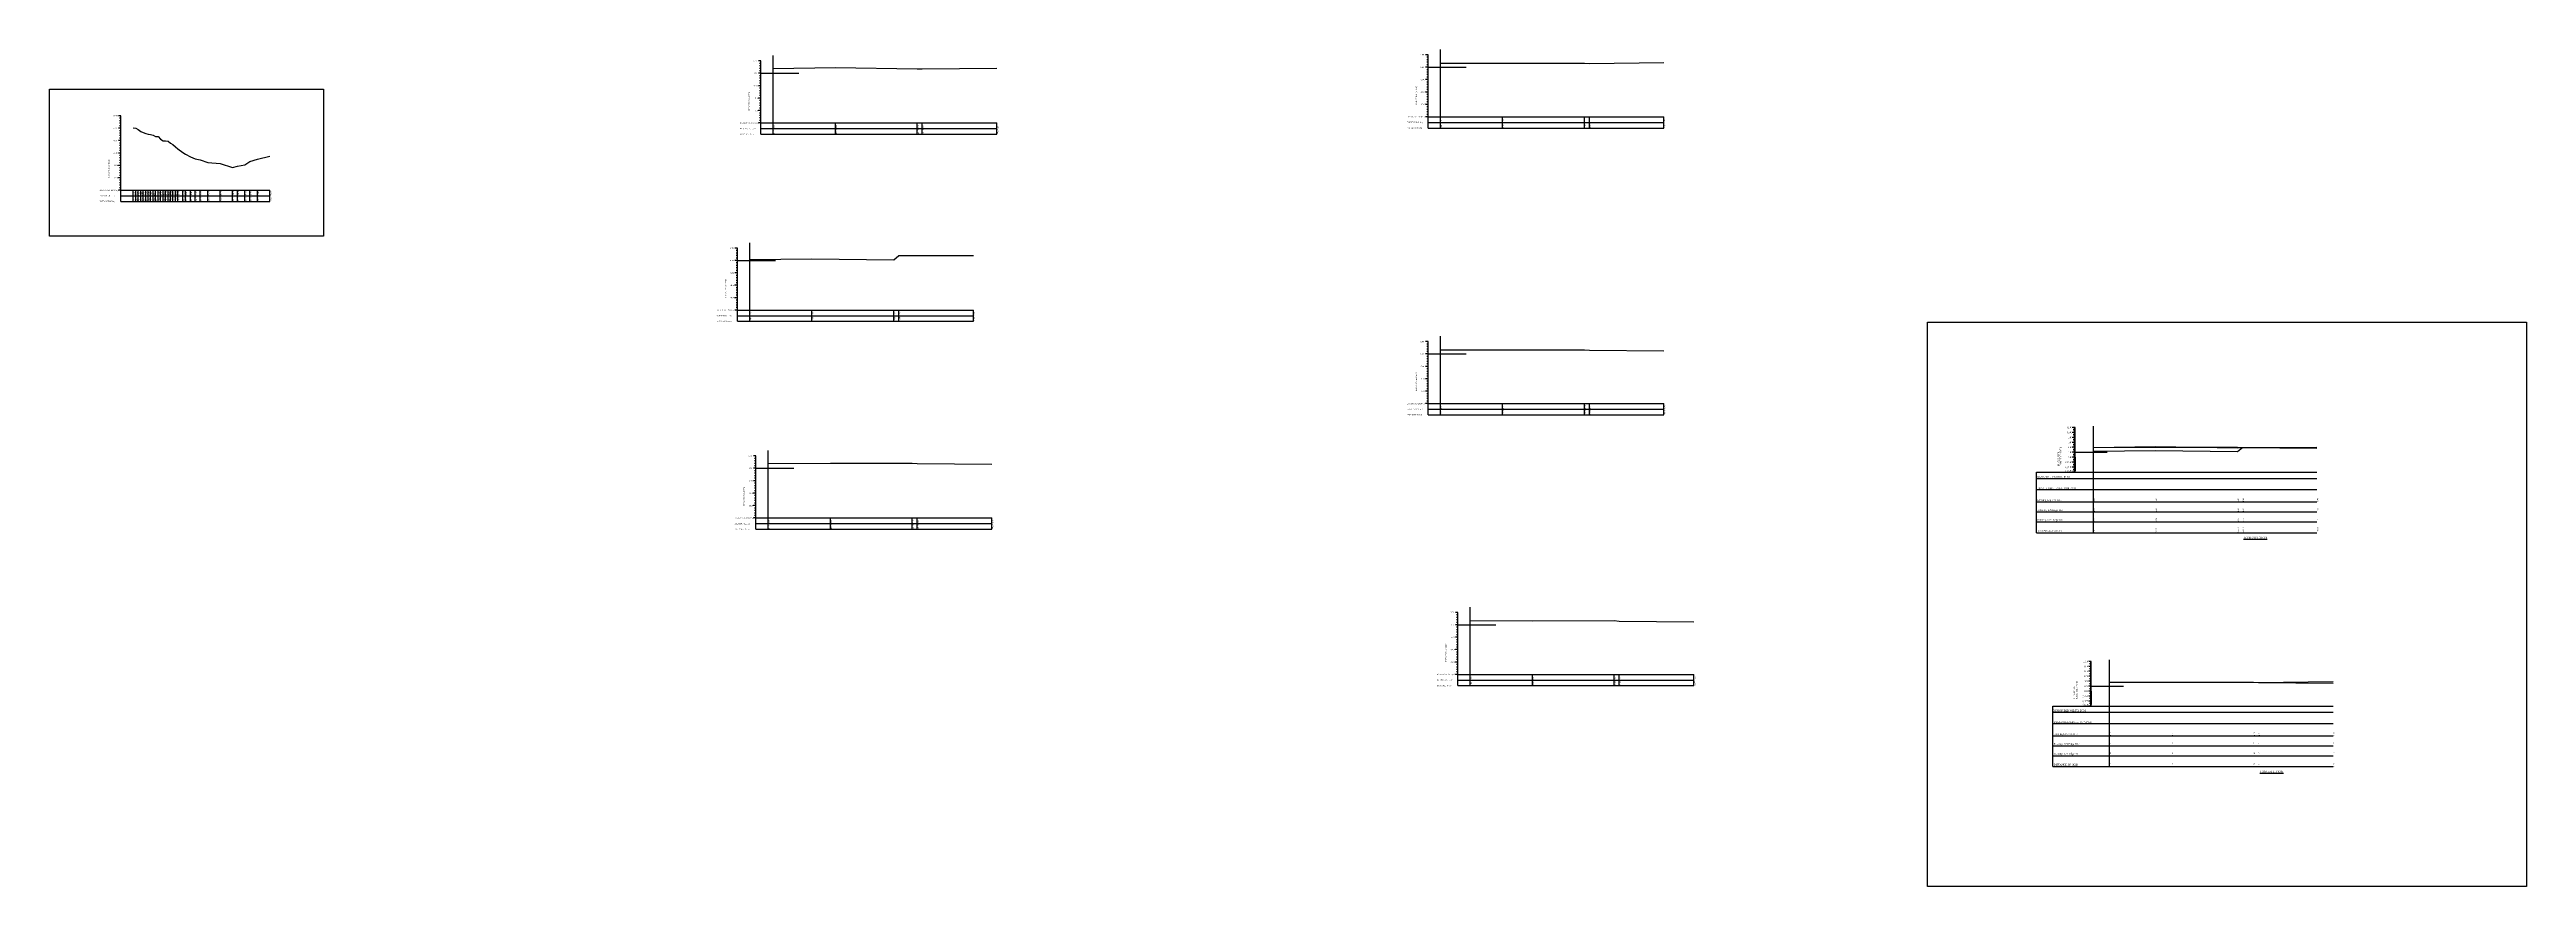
# Model space of a CAD drawing. Header units: metres. Extents: x -148477 to 168932, y -55673 to -2736.
# Drawn here: x 46627 to 47625, y -25484 to -25147 of the extents above; entities that cross this region are included whole.
import ezdxf
from ezdxf.enums import TextEntityAlignment as Align

# ---------------------------------------------------------------- set-up
doc = ezdxf.new("R2010")
doc.units = ezdxf.units.M
doc.styles.add('liza', font='times.ttf', dxfattribs={"height": 2})
doc.styles.get("Standard").update_dxf_attribs({"font": 'times.ttf'})

msp = doc.modelspace()

# ---------------------------------------------------------------- linework, layer by layer
at = {"color": 6, "linetype": 'Continuous', "lineweight": -3, "ltscale": 0.5}
for p, q in [((47187.1677, -25173.9061), (47187.1677, -25146.7787)), ((46913.4664, -25151.3687), (46912.4664, -25151.3687)), ((46913.4664, -25156.3687), (46912.4664, -25156.3687)), ((46913.4664, -25152.3687), (46912.9664, -25152.3687)), ((46913.4664, -25153.3687), (46912.9664, -25153.3687)), ((46913.4664, -25154.3687), (46912.9664, -25154.3687)), ((46913.4664, -25155.3687), (46912.9664, -25155.3687)), ((46913.4664, -25157.3687), (46912.9664, -25157.3687)), ((46913.4664, -25158.3687), (46912.9664, -25158.3687)), ((46913.4664, -25180.8687), (46913.4664, -25151.3687)), ((46913.4664, -25156.3687), (46928.7493, -25156.3687)), ((46918.4664, -25176.3687), (46918.4664, -25149.2413)), ((47182.1677, -25148.9061), (47181.1677, -25148.9061)), ((47182.1677, -25153.9061), (47181.1677, -25153.9061)), ((47182.1677, -25149.9061), (47181.6677, -25149.9061)), ((47182.1677, -25150.9061), (47181.6677, -25150.9061)), ((47182.1677, -25151.9061), (47181.6677, -25151.9061)), ((47182.1677, -25152.9061), (47181.6677, -25152.9061)), ((47182.1677, -25154.9061), (47181.6677, -25154.9061)), ((47182.1677, -25155.9061), (47181.6677, -25155.9061)), ((47182.1677, -25156.9061), (47181.6677, -25156.9061)), ((47182.1677, -25157.9061), (47181.6677, -25157.9061)), ((47182.1677, -25178.4061), (47182.1677, -25148.9061)), ((47182.1677, -25153.9061), (47197.4506, -25153.9061)), ((46913.4664, -25161.3687), (46912.4664, -25161.3687)), ((46913.4664, -25166.3687), (46912.4664, -25166.3687)), ((46913.4664, -25159.3687), (46912.9664, -25159.3687)), ((46913.4664, -25160.3687), (46912.9664, -25160.3687)), ((46913.4664, -25162.3687), (46912.9664, -25162.3687)), ((46913.4664, -25163.3687), (46912.9664, -25163.3687)), ((46913.4664, -25164.3687), (46912.9664, -25164.3687)), ((46913.4664, -25165.3687), (46912.9664, -25165.3687)), ((46913.4664, -25167.3687), (46912.9664, -25167.3687)), ((46913.4664, -25168.3687), (46912.9664, -25168.3687)), ((47182.1677, -25158.9061), (47181.1677, -25158.9061)), ((47182.1677, -25163.9061), (47181.1677, -25163.9061)), ((47182.1677, -25159.9061), (47181.6677, -25159.9061)), ((47182.1677, -25160.9061), (47181.6677, -25160.9061)), ((47182.1677, -25161.9061), (47181.6677, -25161.9061)), ((47182.1677, -25162.9061), (47181.6677, -25162.9061)), ((47182.1677, -25164.9061), (47181.6677, -25164.9061)), ((47182.1677, -25165.9061), (47181.6677, -25165.9061)), ((47182.1677, -25166.9061), (47181.6677, -25166.9061)), ((47182.1677, -25167.9061), (47181.6677, -25167.9061)), ((46655.6805, -25173.4837), (46654.6805, -25173.4837)), ((46655.6805, -25178.4837), (46654.6805, -25178.4837)), ((46655.6805, -25174.4837), (46655.1805, -25174.4837)), ((46655.6805, -25175.4837), (46655.1805, -25175.4837)), ((46655.6805, -25176.4837), (46655.1805, -25176.4837)), ((46655.6805, -25177.4837), (46655.1805, -25177.4837)), ((46655.6805, -25207.9837), (46655.6805, -25173.4837)), ((46660.6805, -25178.3937), (46661.6805, -25178.4737)), ((46661.6805, -25178.4737), (46662.6805, -25179.0237)), ((46913.4664, -25171.3687), (46912.4664, -25171.3687)), ((46913.4664, -25176.3687), (46912.4664, -25176.3687)), ((46913.4664, -25169.3687), (46912.9664, -25169.3687)), ((46913.4664, -25170.3687), (46912.9664, -25170.3687)), ((46913.4664, -25172.3687), (46912.9664, -25172.3687)), ((46913.4664, -25173.3687), (46912.9664, -25173.3687)), ((46913.4664, -25174.3687), (46912.9664, -25174.3687)), ((46913.4664, -25175.3687), (46912.9664, -25175.3687)), ((46913.4664, -25176.3687), (47008.4664, -25176.3687)), ((46913.4664, -25178.6187), (47008.4664, -25178.6187)), ((46918.4664, -25180.8687), (46918.4664, -25176.3687)), ((46943.4664, -25180.8687), (46943.4664, -25176.3687)), ((46976.4664, -25180.8687), (46976.4664, -25176.3687)), ((46978.4664, -25180.8687), (46978.4664, -25176.3687)), ((47008.4664, -25180.8687), (47008.4664, -25176.3687)), ((47182.1677, -25168.9061), (47181.1677, -25168.9061)), ((47182.1677, -25173.9061), (47181.1677, -25173.9061)), ((47182.1677, -25169.9061), (47181.6677, -25169.9061)), ((47182.1677, -25170.9061), (47181.6677, -25170.9061)), ((47182.1677, -25171.9061), (47181.6677, -25171.9061)), ((47182.1677, -25172.9061), (47181.6677, -25172.9061)), ((47182.1677, -25173.9061), (47277.1677, -25173.9061)), ((47182.1677, -25176.1561), (47277.1677, -25176.1561)), ((47182.1677, -25178.4061), (47277.1677, -25178.4061)), ((47187.1677, -25178.4061), (47187.1677, -25173.9061)), ((47212.1677, -25178.4061), (47212.1677, -25173.9061)), ((47245.1677, -25178.4061), (47245.1677, -25173.9061)), ((47247.1677, -25178.4061), (47247.1677, -25173.9061)), ((47277.1677, -25178.4061), (47277.1677, -25173.9061)), ((46655.6805, -25183.4837), (46654.6805, -25183.4837)), ((46655.6805, -25188.4837), (46654.6805, -25188.4837)), ((46655.6805, -25179.4837), (46655.1805, -25179.4837)), ((46655.6805, -25180.4837), (46655.1805, -25180.4837)), ((46655.6805, -25181.4837), (46655.1805, -25181.4837)), ((46655.6805, -25182.4837), (46655.1805, -25182.4837)), ((46655.6805, -25184.4837), (46655.1805, -25184.4837)), ((46655.6805, -25185.4837), (46655.1805, -25185.4837)), ((46655.6805, -25186.4837), (46655.1805, -25186.4837)), ((46655.6805, -25187.4837), (46655.1805, -25187.4837)), ((46662.6805, -25179.0237), (46663.6805, -25179.8437)), ((46663.6805, -25179.8437), (46664.6805, -25180.2037)), ((46664.6805, -25180.2037), (46665.6805, -25180.5837)), ((46665.6805, -25180.5837), (46666.6805, -25180.8437)), ((46666.6805, -25180.8437), (46667.6805, -25180.9937)), ((46667.6805, -25180.9937), (46668.6805, -25181.2737)), ((46668.6805, -25181.2737), (46669.6805, -25181.7637)), ((46669.6805, -25181.7637), (46670.6805, -25181.8637)), ((46670.6805, -25181.8637), (46671.6805, -25182.8837)), ((46671.6805, -25182.8837), (46672.6805, -25183.5137)), ((46672.6805, -25183.5137), (46673.6805, -25183.5637)), ((46673.6805, -25183.5637), (46674.6805, -25183.7237)), ((46674.6805, -25183.7237), (46675.6805, -25184.5637)), ((46675.6805, -25184.5637), (46676.6805, -25185.0937)), ((46676.6805, -25185.0937), (46677.6805, -25185.9637)), ((46677.6805, -25185.9637), (46678.6805, -25186.7637)), ((46678.6805, -25186.7637), (46680.6805, -25188.2637)), ((46680.6805, -25188.2637), (46681.6805, -25188.9637)), ((46913.4664, -25180.8687), (47008.4664, -25180.8687)), ((46655.6805, -25193.4837), (46654.6805, -25193.4837)), ((46655.6805, -25198.4837), (46654.6805, -25198.4837)), ((46655.6805, -25189.4837), (46655.1805, -25189.4837)), ((46655.6805, -25190.4837), (46655.1805, -25190.4837)), ((46655.6805, -25191.4837), (46655.1805, -25191.4837)), ((46655.6805, -25192.4837), (46655.1805, -25192.4837)), ((46655.6805, -25194.4837), (46655.1805, -25194.4837)), ((46655.6805, -25195.4837), (46655.1805, -25195.4837)), ((46655.6805, -25196.4837), (46655.1805, -25196.4837)), ((46655.6805, -25197.4837), (46655.1805, -25197.4837)), ((46681.6805, -25188.9637), (46683.6805, -25189.9637)), ((46683.6805, -25189.9637), (46685.6805, -25190.7637)), ((46685.6805, -25190.7637), (46687.6805, -25191.2637)), ((46687.6805, -25191.2637), (46690.6805, -25192.2637)), ((46690.6805, -25192.2637), (46695.6805, -25192.7637)), ((46695.6805, -25192.7637), (46700.6805, -25194.2637)), ((46700.6805, -25194.2637), (46702.6805, -25193.7637)), ((46702.6805, -25193.7637), (46705.6805, -25193.2637)), ((46705.6805, -25193.2637), (46707.6805, -25191.8637)), ((46707.6805, -25191.8637), (46710.6805, -25190.9637)), ((46710.6805, -25190.9637), (46715.6805, -25189.7637)), ((46655.6805, -25203.4837), (46654.6805, -25203.4837)), ((46655.6805, -25199.4837), (46655.1805, -25199.4837)), ((46655.6805, -25200.4837), (46655.1805, -25200.4837)), ((46655.6805, -25201.4837), (46655.1805, -25201.4837)), ((46655.6805, -25202.4837), (46655.1805, -25202.4837)), ((46655.6805, -25203.4837), (46715.6805, -25203.4837)), ((46655.6805, -25205.7337), (46715.6805, -25205.7337)), ((46655.6805, -25207.9837), (46715.6805, -25207.9837)), ((46660.6805, -25207.9837), (46660.6805, -25203.4837)), ((46661.6805, -25207.9837), (46661.6805, -25203.4837)), ((46662.6805, -25207.9837), (46662.6805, -25203.4837)), ((46663.6805, -25207.9837), (46663.6805, -25203.4837)), ((46664.6805, -25207.9837), (46664.6805, -25203.4837)), ((46665.6805, -25207.9837), (46665.6805, -25203.4837)), ((46666.6805, -25207.9837), (46666.6805, -25203.4837)), ((46667.6805, -25207.9837), (46667.6805, -25203.4837)), ((46668.6805, -25207.9837), (46668.6805, -25203.4837)), ((46669.6805, -25207.9837), (46669.6805, -25203.4837)), ((46670.6805, -25207.9837), (46670.6805, -25203.4837)), ((46671.6805, -25207.9837), (46671.6805, -25203.4837)), ((46672.6805, -25207.9837), (46672.6805, -25203.4837)), ((46673.6805, -25207.9837), (46673.6805, -25203.4837)), ((46674.6805, -25207.9837), (46674.6805, -25203.4837)), ((46675.6805, -25207.9837), (46675.6805, -25203.4837)), ((46676.6805, -25207.9837), (46676.6805, -25203.4837)), ((46677.6805, -25207.9837), (46677.6805, -25203.4837)), ((46678.6805, -25207.9837), (46678.6805, -25203.4837)), ((46680.6805, -25207.9837), (46680.6805, -25203.4837)), ((46681.6805, -25207.9837), (46681.6805, -25203.4837)), ((46683.6805, -25207.9837), (46683.6805, -25203.4837)), ((46685.6805, -25207.9837), (46685.6805, -25203.4837)), ((46687.6805, -25207.9837), (46687.6805, -25203.4837)), ((46690.6805, -25207.9837), (46690.6805, -25203.4837)), ((46695.6805, -25207.9837), (46695.6805, -25203.4837)), ((46700.6805, -25207.9837), (46700.6805, -25203.4837)), ((46702.6805, -25207.9837), (46702.6805, -25203.4837)), ((46705.6805, -25207.9837), (46705.6805, -25203.4837)), ((46707.6805, -25207.9837), (46707.6805, -25203.4837)), ((46710.6805, -25207.9837), (46710.6805, -25203.4837)), ((46715.6805, -25207.9837), (46715.6805, -25203.4837)), ((46909.0301, -25251.7896), (46909.0301, -25224.6622)), ((46904.0301, -25231.7896), (46919.313, -25231.7896)), ((47450.1181, -25341.5602), (47450.1181, -25298.5011)), ((46916.436, -25335.5318), (46916.436, -25308.4044)), ((46911.436, -25315.5318), (46926.7189, -25315.5318)), ((47442.7549, -25309.0703), (47455.7273, -25309.0703)), ((47456.6264, -25435.8102), (47456.6264, -25392.7511)), ((47449.2632, -25403.3203), (47462.2356, -25403.3203))]:
    msp.add_line(p, q, dxfattribs=at)
at = {"color": 3, "linetype": 'Continuous', "lineweight": -3, "ltscale": 0.5}
for p, q in [((46904.0301, -25226.7896), (46903.0301, -25226.7896)), ((46904.0301, -25227.7896), (46903.5301, -25227.7896)), ((46904.0301, -25256.2896), (46904.0301, -25226.7896)), ((46904.0301, -25231.7896), (46903.0301, -25231.7896)), ((46904.0301, -25236.7896), (46903.0301, -25236.7896)), ((46904.0301, -25228.7896), (46903.5301, -25228.7896)), ((46904.0301, -25229.7896), (46903.5301, -25229.7896)), ((46904.0301, -25230.7896), (46903.5301, -25230.7896)), ((46904.0301, -25232.7896), (46903.5301, -25232.7896)), ((46904.0301, -25233.7896), (46903.5301, -25233.7896)), ((46904.0301, -25234.7896), (46903.5301, -25234.7896)), ((46904.0301, -25235.7896), (46903.5301, -25235.7896)), ((46904.0301, -25237.7896), (46903.5301, -25237.7896)), ((46904.0301, -25241.7896), (46903.0301, -25241.7896)), ((46904.0301, -25246.7896), (46903.0301, -25246.7896)), ((46904.0301, -25238.7896), (46903.5301, -25238.7896)), ((46904.0301, -25239.7896), (46903.5301, -25239.7896)), ((46904.0301, -25240.7896), (46903.5301, -25240.7896)), ((46904.0301, -25242.7896), (46903.5301, -25242.7896)), ((46904.0301, -25243.7896), (46903.5301, -25243.7896)), ((46904.0301, -25244.7896), (46903.5301, -25244.7896)), ((46904.0301, -25245.7896), (46903.5301, -25245.7896)), ((46904.0301, -25247.7896), (46903.5301, -25247.7896)), ((46904.0301, -25251.7896), (46903.0301, -25251.7896)), ((46904.0301, -25248.7896), (46903.5301, -25248.7896)), ((46904.0301, -25249.7896), (46903.5301, -25249.7896)), ((46904.0301, -25250.7896), (46903.5301, -25250.7896)), ((46904.0301, -25251.7896), (46999.0301, -25251.7896)), ((46904.0301, -25254.0396), (46999.0301, -25254.0396)), ((46904.0301, -25256.2896), (46999.0301, -25256.2896)), ((46909.0301, -25256.2896), (46909.0301, -25251.7896)), ((46934.0301, -25256.2896), (46934.0301, -25251.7896)), ((46967.0301, -25256.2896), (46967.0301, -25251.7896)), ((46969.0301, -25256.2896), (46969.0301, -25251.7896)), ((46999.0301, -25256.2896), (46999.0301, -25251.7896)), ((47182.1677, -25264.4519), (47181.1677, -25264.4519)), ((47182.1677, -25265.4519), (47181.6677, -25265.4519)), ((47182.1677, -25266.4519), (47181.6677, -25266.4519)), ((47182.1677, -25267.4519), (47181.6677, -25267.4519)), ((47182.1677, -25268.4519), (47181.6677, -25268.4519)), ((47182.1677, -25293.9519), (47182.1677, -25264.4519)), ((47187.1677, -25289.4519), (47187.1677, -25262.3244)), ((47182.1677, -25269.4519), (47181.1677, -25269.4519)), ((47182.1677, -25274.4519), (47181.1677, -25274.4519)), ((47182.1677, -25270.4519), (47181.6677, -25270.4519)), ((47182.1677, -25271.4519), (47181.6677, -25271.4519)), ((47182.1677, -25272.4519), (47181.6677, -25272.4519)), ((47182.1677, -25273.4519), (47181.6677, -25273.4519)), ((47182.1677, -25275.4519), (47181.6677, -25275.4519)), ((47182.1677, -25276.4519), (47181.6677, -25276.4519)), ((47182.1677, -25277.4519), (47181.6677, -25277.4519)), ((47182.1677, -25278.4519), (47181.6677, -25278.4519)), ((47182.1677, -25269.4519), (47197.4506, -25269.4519)), ((47182.1677, -25279.4519), (47181.1677, -25279.4519)), ((47182.1677, -25284.4519), (47181.1677, -25284.4519)), ((47182.1677, -25280.4519), (47181.6677, -25280.4519)), ((47182.1677, -25281.4519), (47181.6677, -25281.4519)), ((47182.1677, -25282.4519), (47181.6677, -25282.4519)), ((47182.1677, -25283.4519), (47181.6677, -25283.4519)), ((47182.1677, -25285.4519), (47181.6677, -25285.4519)), ((47182.1677, -25286.4519), (47181.6677, -25286.4519)), ((47182.1677, -25287.4519), (47181.6677, -25287.4519)), ((47182.1677, -25288.4519), (47181.6677, -25288.4519)), ((47182.1677, -25289.4519), (47181.1677, -25289.4519)), ((47182.1677, -25289.4519), (47277.1677, -25289.4519)), ((47182.1677, -25291.7019), (47277.1677, -25291.7019)), ((47182.1677, -25293.9519), (47277.1677, -25293.9519)), ((47187.1677, -25293.9519), (47187.1677, -25289.4519)), ((47212.1677, -25293.9519), (47212.1677, -25289.4519)), ((47245.1677, -25293.9519), (47245.1677, -25289.4519)), ((47247.1677, -25293.9519), (47247.1677, -25289.4519)), ((47277.1677, -25293.9519), (47277.1677, -25289.4519))]:
    msp.add_line(p, q, dxfattribs=at)
at = {"color": 0, "lineweight": 30}
for p, q in [((47442.7549, -25299.0703), (47441.7549, -25299.0703)), ((47442.7549, -25301.0703), (47441.7549, -25301.0703)), ((47442.7549, -25301.0703), (47441.7549, -25301.0703)), ((47442.7549, -25301.0703), (47441.7549, -25301.0703)), ((47442.7549, -25303.0703), (47441.7549, -25303.0703)), ((47442.7549, -25303.0703), (47441.7549, -25303.0703)), ((47442.7549, -25305.0703), (47441.7549, -25305.0703)), ((47442.7549, -25307.0703), (47441.7549, -25307.0703)), ((47442.7549, -25300.0703), (47442.0049, -25300.0703)), ((47442.7549, -25302.0703), (47442.0049, -25302.0703)), ((47442.7549, -25304.0703), (47442.0049, -25304.0703)), ((47442.7549, -25304.0703), (47442.0049, -25304.0703)), ((47442.7549, -25306.0703), (47442.0049, -25306.0703)), ((47442.7549, -25308.0703), (47442.0049, -25308.0703)), ((47442.7549, -25299.5703), (47442.2549, -25299.5703)), ((47442.7549, -25300.5703), (47442.2549, -25300.5703)), ((47442.7549, -25301.5703), (47442.2549, -25301.5703)), ((47442.7549, -25302.5703), (47442.2549, -25302.5703)), ((47442.7549, -25303.5703), (47442.2549, -25303.5703)), ((47442.7549, -25303.5703), (47442.2549, -25303.5703)), ((47442.7549, -25304.5703), (47442.2549, -25304.5703)), ((47442.7549, -25305.5703), (47442.2549, -25305.5703)), ((47442.7549, -25306.5703), (47442.2549, -25306.5703)), ((47442.7549, -25307.5703), (47442.2549, -25307.5703)), ((47442.7549, -25317.0703), (47442.7549, -25299.0703)), ((47427.2549, -25317.0703), (47540.1181, -25317.0703)), ((47442.7549, -25309.0703), (47441.7549, -25309.0703)), ((47442.7549, -25311.0703), (47441.7549, -25311.0703)), ((47442.7549, -25313.0703), (47441.7549, -25313.0703)), ((47442.7549, -25315.0703), (47441.7549, -25315.0703)), ((47442.7549, -25317.0703), (47441.7549, -25317.0703)), ((47442.7549, -25310.0703), (47442.0049, -25310.0703)), ((47442.7549, -25312.0703), (47442.0049, -25312.0703)), ((47442.7549, -25314.0703), (47442.0049, -25314.0703)), ((47442.7549, -25316.0703), (47442.0049, -25316.0703)), ((47442.7549, -25308.5703), (47442.2549, -25308.5703)), ((47442.7549, -25309.5703), (47442.2549, -25309.5703)), ((47442.7549, -25310.5703), (47442.2549, -25310.5703)), ((47442.7549, -25311.5703), (47442.2549, -25311.5703)), ((47442.7549, -25312.5703), (47442.2549, -25312.5703)), ((47442.7549, -25313.5703), (47442.2549, -25313.5703)), ((47442.7549, -25314.5703), (47442.2549, -25314.5703)), ((47442.7549, -25315.5703), (47442.2549, -25315.5703)), ((47442.7549, -25316.5703), (47442.2549, -25316.5703)), ((47427.2549, -25319.565), (47540.1181, -25319.565)), ((47427.4491, -25324.1175), (47540.1181, -25324.1175)), ((47427.2549, -25341.4703), (47540.1181, -25341.4703)), ((47449.2632, -25393.3203), (47448.2632, -25393.3203)), ((47449.2632, -25395.3203), (47448.2632, -25395.3203)), ((47449.2632, -25395.3203), (47448.2632, -25395.3203)), ((47449.2632, -25395.3203), (47448.2632, -25395.3203)), ((47449.2632, -25397.3203), (47448.2632, -25397.3203)), ((47449.2632, -25397.3203), (47448.2632, -25397.3203)), ((47449.2632, -25394.3203), (47448.5132, -25394.3203)), ((47449.2632, -25396.3203), (47448.5132, -25396.3203)), ((47449.2632, -25393.8203), (47448.7632, -25393.8203)), ((47449.2632, -25394.8203), (47448.7632, -25394.8203)), ((47449.2632, -25395.8203), (47448.7632, -25395.8203)), ((47449.2632, -25396.8203), (47448.7632, -25396.8203)), ((47449.2632, -25397.8203), (47448.7632, -25397.8203)), ((47449.2632, -25397.8203), (47448.7632, -25397.8203)), ((47449.2632, -25411.3203), (47449.2632, -25393.3203)), ((47449.2632, -25399.3203), (47448.2632, -25399.3203)), ((47449.2632, -25401.3203), (47448.2632, -25401.3203)), ((47449.2632, -25403.3203), (47448.2632, -25403.3203)), ((47449.2632, -25405.3203), (47448.2632, -25405.3203)), ((47449.2632, -25407.3203), (47448.2632, -25407.3203)), ((47449.2632, -25398.3203), (47448.5132, -25398.3203)), ((47449.2632, -25398.3203), (47448.5132, -25398.3203)), ((47449.2632, -25400.3203), (47448.5132, -25400.3203)), ((47449.2632, -25402.3203), (47448.5132, -25402.3203)), ((47449.2632, -25404.3203), (47448.5132, -25404.3203)), ((47449.2632, -25406.3203), (47448.5132, -25406.3203)), ((47449.2632, -25398.8203), (47448.7632, -25398.8203)), ((47449.2632, -25399.8203), (47448.7632, -25399.8203)), ((47449.2632, -25400.8203), (47448.7632, -25400.8203)), ((47449.2632, -25401.8203), (47448.7632, -25401.8203)), ((47449.2632, -25402.8203), (47448.7632, -25402.8203)), ((47449.2632, -25403.8203), (47448.7632, -25403.8203)), ((47449.2632, -25404.8203), (47448.7632, -25404.8203)), ((47449.2632, -25405.8203), (47448.7632, -25405.8203)), ((47449.2632, -25406.8203), (47448.7632, -25406.8203)), ((47449.2632, -25407.8203), (47448.7632, -25407.8203)), ((47433.7632, -25411.3203), (47546.6264, -25411.3203)), ((47433.7632, -25413.8149), (47546.6264, -25413.8149)), ((47449.2632, -25409.3203), (47448.2632, -25409.3203)), ((47449.2632, -25411.3203), (47448.2632, -25411.3203)), ((47449.2632, -25408.3203), (47448.5132, -25408.3203)), ((47449.2632, -25410.3203), (47448.5132, -25410.3203)), ((47449.2632, -25408.8203), (47448.7632, -25408.8203)), ((47449.2632, -25409.8203), (47448.7632, -25409.8203)), ((47449.2632, -25410.8203), (47448.7632, -25410.8203)), ((47433.9574, -25418.3674), (47546.6264, -25418.3674)), ((47433.7632, -25435.7203), (47546.6264, -25435.7203))]:
    msp.add_line(p, q, dxfattribs=at)
at = {"color": 2, "linetype": 'Continuous', "lineweight": -3, "ltscale": 0.5}
for p, q in [((46911.436, -25310.5318), (46910.436, -25310.5318)), ((46911.436, -25315.5318), (46910.436, -25315.5318)), ((46911.436, -25311.5318), (46910.936, -25311.5318)), ((46911.436, -25312.5318), (46910.936, -25312.5318)), ((46911.436, -25313.5318), (46910.936, -25313.5318)), ((46911.436, -25314.5318), (46910.936, -25314.5318)), ((46911.436, -25316.5318), (46910.936, -25316.5318)), ((46911.436, -25317.5318), (46910.936, -25317.5318)), ((46911.436, -25340.0318), (46911.436, -25310.5318)), ((46911.436, -25320.5318), (46910.436, -25320.5318)), ((46911.436, -25325.5318), (46910.436, -25325.5318)), ((46911.436, -25318.5318), (46910.936, -25318.5318)), ((46911.436, -25319.5318), (46910.936, -25319.5318)), ((46911.436, -25321.5318), (46910.936, -25321.5318)), ((46911.436, -25322.5318), (46910.936, -25322.5318)), ((46911.436, -25323.5318), (46910.936, -25323.5318)), ((46911.436, -25324.5318), (46910.936, -25324.5318)), ((46911.436, -25326.5318), (46910.936, -25326.5318)), ((46911.436, -25327.5318), (46910.936, -25327.5318)), ((46911.436, -25330.5318), (46910.436, -25330.5318)), ((46911.436, -25335.5318), (46910.436, -25335.5318)), ((46911.436, -25328.5318), (46910.936, -25328.5318)), ((46911.436, -25329.5318), (46910.936, -25329.5318)), ((46911.436, -25331.5318), (46910.936, -25331.5318)), ((46911.436, -25332.5318), (46910.936, -25332.5318)), ((46911.436, -25333.5318), (46910.936, -25333.5318)), ((46911.436, -25334.5318), (46910.936, -25334.5318)), ((46911.436, -25335.5318), (47006.436, -25335.5318)), ((46911.436, -25337.7818), (47006.436, -25337.7818)), ((46916.436, -25340.0318), (46916.436, -25335.5318)), ((46941.436, -25340.0318), (46941.436, -25335.5318)), ((46974.436, -25340.0318), (46974.436, -25335.5318)), ((46976.436, -25340.0318), (46976.436, -25335.5318)), ((47006.436, -25340.0318), (47006.436, -25335.5318)), ((46911.436, -25340.0318), (47006.436, -25340.0318)), ((47194.1729, -25373.5869), (47193.1729, -25373.5869)), ((47194.1729, -25374.5869), (47193.6729, -25374.5869)), ((47194.1729, -25375.5869), (47193.6729, -25375.5869)), ((47194.1729, -25376.5869), (47193.6729, -25376.5869)), ((47194.1729, -25377.5869), (47193.6729, -25377.5869)), ((47194.1729, -25403.0869), (47194.1729, -25373.5869)), ((47199.1729, -25398.5869), (47199.1729, -25371.4595)), ((47194.1729, -25378.5869), (47193.1729, -25378.5869)), ((47194.1729, -25383.5869), (47193.1729, -25383.5869)), ((47194.1729, -25379.5869), (47193.6729, -25379.5869)), ((47194.1729, -25380.5869), (47193.6729, -25380.5869)), ((47194.1729, -25381.5869), (47193.6729, -25381.5869)), ((47194.1729, -25382.5869), (47193.6729, -25382.5869)), ((47194.1729, -25384.5869), (47193.6729, -25384.5869)), ((47194.1729, -25385.5869), (47193.6729, -25385.5869)), ((47194.1729, -25386.5869), (47193.6729, -25386.5869)), ((47194.1729, -25387.5869), (47193.6729, -25387.5869)), ((47194.1729, -25378.5869), (47209.4558, -25378.5869)), ((47194.1729, -25388.5869), (47193.1729, -25388.5869)), ((47194.1729, -25393.5869), (47193.1729, -25393.5869)), ((47194.1729, -25389.5869), (47193.6729, -25389.5869)), ((47194.1729, -25390.5869), (47193.6729, -25390.5869)), ((47194.1729, -25391.5869), (47193.6729, -25391.5869)), ((47194.1729, -25392.5869), (47193.6729, -25392.5869)), ((47194.1729, -25394.5869), (47193.6729, -25394.5869)), ((47194.1729, -25395.5869), (47193.6729, -25395.5869)), ((47194.1729, -25396.5869), (47193.6729, -25396.5869)), ((47194.1729, -25397.5869), (47193.6729, -25397.5869)), ((47194.1729, -25398.5869), (47193.1729, -25398.5869)), ((47194.1729, -25398.5869), (47289.1729, -25398.5869)), ((47194.1729, -25400.8369), (47289.1729, -25400.8369)), ((47194.1729, -25403.0869), (47289.1729, -25403.0869)), ((47199.1729, -25403.0869), (47199.1729, -25398.5869)), ((47224.1729, -25403.0869), (47224.1729, -25398.5869)), ((47257.1729, -25403.0869), (47257.1729, -25398.5869)), ((47259.1729, -25403.0869), (47259.1729, -25398.5869)), ((47289.1729, -25403.0869), (47289.1729, -25398.5869))]:
    msp.add_line(p, q, dxfattribs=at)
at = {"lineweight": 30}
for p, q in [((47427.2549, -25341.4703), (47427.2549, -25317.0703)), ((47442.7549, -25311.0703), (47442.7549, -25316.5003)), ((47449.2632, -25405.3203), (47449.2632, -25410.7503)), ((47433.7632, -25435.7203), (47433.7632, -25411.3203))]:
    msp.add_line(p, q, dxfattribs=at)
at = {"color": 0, "linetype": 'Continuous', "lineweight": -3, "ltscale": 0.5}
for p, q in [((47427.2549, -25329.0703), (47540.1181, -25329.0703)), ((47427.2549, -25333.0703), (47540.1181, -25333.0703)), ((47427.2549, -25337.0703), (47540.1181, -25337.0703)), ((47433.7632, -25423.3203), (47546.6264, -25423.3203)), ((47433.7632, -25427.3203), (47546.6264, -25427.3203)), ((47433.7632, -25431.3203), (47546.6264, -25431.3203))]:
    msp.add_line(p, q, dxfattribs=at)
at = {"color": 6, "linetype": 'Continuous', "lineweight": -3, "ltscale": 0.5}
for points in [[(46918.4664, -25154.4387), (46943.4664, -25154.0787), (46976.4664, -25154.5367), (46978.4664, -25154.4967), (47008.4664, -25154.2977)], [(47187.1677, -25152.2561), (47212.1677, -25152.2761), (47245.1677, -25152.3241), (47247.1677, -25152.3941), (47277.1677, -25152.0411)], [(47450.1181, -25307.1403), (47475.1181, -25306.7803), (47508.1181, -25307.2383), (47510.1181, -25307.1983), (47540.1181, -25306.9993)], [(47456.6264, -25401.6703), (47481.6264, -25401.6903), (47514.6264, -25401.7383), (47516.6264, -25401.8083), (47546.6264, -25401.4553)]]:
    msp.add_lwpolyline(points, dxfattribs=at)
for points in [[(46626.964, -25162.771), (46737.349, -25162.771), (46737.349, -25222.034), (46626.964, -25222.034)], [(47383.2421, -25256.6623), (47624.5397, -25256.6623), (47624.5397, -25484.018), (47383.2421, -25484.018)]]:
    msp.add_lwpolyline(points, close=True, dxfattribs=at)
at = {"color": 3, "linetype": 'Continuous', "lineweight": -3, "ltscale": 0.5}
for points in [[(46909.0301, -25231.3696), (46934.0301, -25231.1296), (46967.0301, -25231.5176), (46969.0301, -25229.8276), (46999.0301, -25229.8286)], [(47187.1677, -25267.7819), (47212.1677, -25267.8419), (47245.1677, -25267.7699), (47247.1677, -25267.9409), (47277.1677, -25268.1709)], [(47450.1181, -25308.6503), (47475.1181, -25308.4103), (47508.1181, -25308.7983), (47510.1181, -25307.1083), (47540.1181, -25307.1093)], [(47456.6264, -25401.6503), (47481.6264, -25401.7103), (47514.6264, -25401.6383), (47516.6264, -25401.8093), (47546.6264, -25402.0393)]]:
    msp.add_lwpolyline(points, dxfattribs=at)
at = {"color": 0, "lineweight": 30}
for points in [[(47437.7549, -25314.7703, 0, 0, 0), (47437.7549, -25307.0237, 0.2767, 0, 0), (47437.7549, -25306.4703, 0, 0, 0)], [(47444.2632, -25409.0203, 0, 0, 0), (47444.2632, -25401.2736, 0.2767, 0, 0), (47444.2632, -25400.7203, 0, 0, 0)]]:
    msp.add_lwpolyline(points, format="xyseb", dxfattribs=at)
at = {"color": 2, "linetype": 'Continuous', "lineweight": -3, "ltscale": 0.5}
for points in [[(47450.1181, -25307.0803), (47475.1181, -25307.0263), (47508.1181, -25306.9583), (47510.1181, -25307.1583), (47540.1181, -25307.3593)], [(46916.436, -25313.5418), (46941.436, -25313.4878), (46974.436, -25313.4198), (46976.436, -25313.6198), (47006.436, -25313.8208)], [(47199.1729, -25376.9069), (47224.1729, -25376.9869), (47257.1729, -25376.8949), (47259.1729, -25377.0979), (47289.1729, -25377.3859)], [(47456.6264, -25401.6403), (47481.6264, -25401.7203), (47514.6264, -25401.6283), (47516.6264, -25401.8313), (47546.6264, -25402.1193)]]:
    msp.add_lwpolyline(points, dxfattribs=at)

# ---------------------------------------------------------------- texts
at = {"color": 0, "lineweight": 30}
for s, p in [('IN METRE (PWD)', (47437.2549, -25314.6403)), ('ELEVATION', (47436.2549, -25314.6403)), ('ELEVATION', (47442.7632, -25408.8903)), ('IN METRE (PWD)', (47443.7632, -25408.8903))]:
    msp.add_text(s, height=0.65, rotation=90, dxfattribs=at).set_placement(p)
for s, p in [('12.00', (47441.6549, -25299.3953)), ('10.00', (47441.6549, -25301.3953)), ('4.00', (47441.6549, -25307.3953)), ('8.00', (47441.6549, -25303.3953)), ('6.00', (47441.6549, -25305.3953)), ('(-)2.00', (47441.6549, -25313.3953)), ('(-)4.00', (47441.6549, -25315.3203)), ('(-)6.00', (47441.6549, -25316.8547)), ('0.00', (47441.6549, -25311.3953)), ('2.00', (47441.6549, -25309.3953)), ('12.00', (47448.1632, -25393.6453)), ('10.00', (47448.1632, -25395.6453)), ('8.00', (47448.1632, -25397.6453)), ('(-)2.00', (47448.1632, -25407.6453)), ('4.00', (47448.1632, -25401.6453)), ('0.00', (47448.1632, -25405.6453)), ('6.00', (47448.1632, -25399.6453)), ('2.00', (47448.1632, -25403.6453)), ('(-)4.00', (47448.1632, -25409.5703)), ('(-)6.00', (47448.1632, -25411.1046))]:
    msp.add_text(s, height=0.65, dxfattribs=at).set_placement(p, align=Align.RIGHT)
at = {"color": 6, "linetype": 'Continuous', "lineweight": -3, "ltscale": 0.5, "char_height": 0.5, "attachment_point": 1, "style": 'liza'}
for s, insert, width in [('5.00', (47179.1677, -25148.6561), 2), ('0.00', (46910.4664, -25156.1187), 2), ('5.00', (46910.4664, -25151.1187), 2), ('-5.00', (47179.1677, -25158.6561), 2), ('0.00', (47179.1677, -25153.6561), 2), ('-5.00', (46910.4664, -25161.1187), 2), ('-10.00', (46910.4664, -25166.1187), 2), ('-10.00', (47179.1677, -25163.6561), 2), ('-15.00', (47179.1677, -25168.6561), 2), ('5.00', (46652.6805, -25178.2337), 2), ('10.00', (46652.6805, -25173.2337), 2), ('DATUM AT -20.00 (m)', (46904.9664, -25176.1187), 7.5), ('EXISTING R.L. (m)', (46904.9664, -25178.3687), 7.5), ('-15.00', (46910.4664, -25171.1187), 2), ('DATUM AT -20.00 (m)', (47173.6677, -25173.6561), 7.5), ('EXISTING R.L. (m)', (47173.6677, -25175.9061), 7.5), ('DISTANCE IN (m)', (47173.6677, -25178.1561), 7.5), ('-5.00', (46652.6805, -25188.2337), 2), ('0.00', (46652.6805, -25183.2337), 2), ('DISTANCE IN (m)', (46904.9664, -25180.6187), 7.5), ('-10.00', (46652.6805, -25193.2337), 2), ('-15.00', (46652.6805, -25198.2337), 2), ('DATUM AT -20.00 (m)', (46647.1805, -25203.2337), 7.5), ('EXISTING R.L. (m)', (46647.1805, -25205.4837), 7.5), ('DISTANCE IN (m)', (46647.1805, -25207.7337), 7.5)]:
    msp.add_mtext(s, dxfattribs=dict(at, insert=insert, width=width))
at = {"color": 6, "linetype": 'Continuous', "lineweight": -3, "ltscale": 0.5, "char_height": 0.5, "attachment_point": 1, "rotation": 90, "style": 'liza'}
for s, insert, width in [('ELEVATION (m PWD)', (46908.4664, -25171.3687), 10), ('ELEVATION (m PWD)', (47177.1677, -25168.9061), 10), ('1.93', (46918.5664, -25178.5187), 2.15), ('2.29', (46943.5664, -25178.5187), 2.15), ('1.83', (46976.5664, -25178.5187), 2.15), ('1.87', (46978.5664, -25178.5187), 2.15), ('2.07', (47008.5664, -25178.5187), 2.15), ('0.00', (47187.2677, -25178.3061), 2.15), ('1.65', (47187.2677, -25176.0561), 2.15), ('25.00', (47212.2677, -25178.3061), 2.15), ('1.63', (47212.2677, -25176.0561), 2.15), ('1.58', (47245.2677, -25176.0561), 2.15), ('58.00', (47245.2677, -25178.3061), 2.15), ('60.00', (47247.2677, -25178.3061), 2.15), ('1.51', (47247.2677, -25176.0561), 2.15), ('1.86', (47277.2677, -25176.0561), 2.15), ('90.00', (47277.2677, -25178.3061), 2.15), ('0.00', (46918.5664, -25180.7687), 2.15), ('25.00', (46943.5664, -25180.7687), 2.15), ('58.00', (46976.5664, -25180.7687), 2.15), ('60.00', (46978.5664, -25180.7687), 2.15), ('90.00', (47008.5664, -25180.7687), 2.15), ('ELEVATION (m PWD)', (46650.6805, -25198.4837), 10), ('5.09', (46660.7805, -25205.6337), 2.15), ('0.00', (46660.7805, -25207.8837), 2.15), ('5.01', (46661.7805, -25205.6337), 2.15), ('1.00', (46661.7805, -25207.8837), 2.15), ('2.00', (46662.7805, -25207.8837), 2.15), ('4.46', (46662.7805, -25205.6337), 2.15), ('3.00', (46663.7805, -25207.8837), 2.15), ('3.64', (46663.7805, -25205.6337), 2.15), ('3.28', (46664.7805, -25205.6337), 2.15), ('4.00', (46664.7805, -25207.8837), 2.15), ('2.90', (46665.7805, -25205.6337), 2.15), ('5.00', (46665.7805, -25207.8837), 2.15), ('6.00', (46666.7805, -25207.8837), 2.15), ('2.64', (46666.7805, -25205.6337), 2.15), ('7.00', (46667.7805, -25207.8837), 2.15), ('2.49', (46667.7805, -25205.6337), 2.15), ('8.00', (46668.7805, -25207.8837), 2.15), ('2.21', (46668.7805, -25205.6337), 2.15), ('9.00', (46669.7805, -25207.8837), 2.15), ('1.72', (46669.7805, -25205.6337), 2.15), ('10.00', (46670.7805, -25207.8837), 2.15), ('1.62', (46670.7805, -25205.6337), 2.15), ('0.60', (46671.7805, -25205.6337), 2.15), ('11.00', (46671.7805, -25207.8837), 2.15), ('-0.03', (46672.7805, -25205.6337), 2.15), ('12.00', (46672.7805, -25207.8837), 2.15), ('-0.08', (46673.7805, -25205.6337), 2.15), ('13.00', (46673.7805, -25207.8837), 2.15), ('-0.24', (46674.7805, -25205.6337), 2.15), ('14.00', (46674.7805, -25207.8837), 2.15), ('-1.08', (46675.7805, -25205.6337), 2.15), ('15.00', (46675.7805, -25207.8837), 2.15), ('16.00', (46676.7805, -25207.8837), 2.15), ('-1.61', (46676.7805, -25205.6337), 2.15), ('-2.48', (46677.7805, -25205.6337), 2.15), ('17.00', (46677.7805, -25207.8837), 2.15), ('-3.28', (46678.7805, -25205.6337), 2.15), ('18.00', (46678.7805, -25207.8837), 2.15), ('-4.78', (46680.7805, -25205.6337), 2.15), ('20.00', (46680.7805, -25207.8837), 2.15), ('-5.48', (46681.7805, -25205.6337), 2.15), ('21.00', (46681.7805, -25207.8837), 2.15), ('-6.48', (46683.7805, -25205.6337), 2.15), ('23.00', (46683.7805, -25207.8837), 2.15), ('-7.28', (46685.7805, -25205.6337), 2.15), ('25.00', (46685.7805, -25207.8837), 2.15), ('-7.78', (46687.7805, -25205.6337), 2.15), ('27.00', (46687.7805, -25207.8837), 2.15), ('-8.78', (46690.7805, -25205.6337), 2.15), ('30.00', (46690.7805, -25207.8837), 2.15), ('-9.28', (46695.7805, -25205.6337), 2.15), ('35.00', (46695.7805, -25207.8837), 2.15), ('-10.78', (46700.7805, -25205.6337), 2.15), ('40.00', (46700.7805, -25207.8837), 2.15), ('-10.28', (46702.7805, -25205.6337), 2.15), ('42.00', (46702.7805, -25207.8837), 2.15), ('-9.78', (46705.7805, -25205.6337), 2.15), ('45.00', (46705.7805, -25207.8837), 2.15), ('-8.38', (46707.7805, -25205.6337), 2.15), ('47.00', (46707.7805, -25207.8837), 2.15), ('-7.48', (46710.7805, -25205.6337), 2.15), ('50.00', (46710.7805, -25207.8837), 2.15), ('-6.28', (46715.7805, -25205.6337), 2.15), ('55.00', (46715.7805, -25207.8837), 2.15), ('1.93', (47450.2181, -25332.9703), 2.15), ('2.29', (47475.2181, -25332.9703), 2.15), ('1.83', (47508.2181, -25332.9703), 2.15), ('1.87', (47510.2181, -25332.9703), 2.15), ('2.07', (47540.2181, -25332.9703), 2.15), ('0.00', (47450.2181, -25341.3703), 2.15), ('50.00', (47475.2181, -25341.3703), 2.15), ('116.00', (47508.2181, -25341.3703), 2.15), ('120.00', (47510.2181, -25341.3703), 2.15), ('180.00', (47540.2181, -25341.3703), 2.15), ('1.65', (47456.7264, -25427.2203), 2.15), ('1.63', (47481.7264, -25427.2203), 2.15), ('1.58', (47514.7264, -25427.2203), 2.15), ('1.51', (47516.7264, -25427.2203), 2.15), ('1.86', (47546.7264, -25427.2203), 2.15), ('1.65', (47456.7264, -25435.7102), 2.15), ('1.63', (47481.7264, -25435.7102), 2.15), ('1.58', (47514.7264, -25435.7102), 2.15), ('1.51', (47516.7264, -25435.7102), 2.15), ('1.86', (47546.7264, -25435.7102), 2.15)]:
    msp.add_mtext(s, dxfattribs=dict(at, insert=insert, width=width))
at = {"color": 3, "linetype": 'Continuous', "lineweight": -3, "ltscale": 0.5, "char_height": 0.5, "attachment_point": 1, "style": 'liza'}
for s, insert, width in [('5.00', (46901.0301, -25226.5396), 2), ('-5.00', (46901.0301, -25236.5396), 2), ('0.00', (46901.0301, -25231.5396), 2), ('-10.00', (46901.0301, -25241.5396), 2), ('-15.00', (46901.0301, -25246.5396), 2), ('DATUM AT -20.00 (m)', (46895.5301, -25251.5396), 7.5), ('EXISTING R.L. (m)', (46895.5301, -25253.7896), 7.5), ('DISTANCE IN (m)', (46895.5301, -25256.0396), 7.5), ('5.00', (47179.1677, -25264.2019), 2), ('-5.00', (47179.1677, -25274.2019), 2), ('0.00', (47179.1677, -25269.2019), 2), ('-10.00', (47179.1677, -25279.2019), 2), ('-15.00', (47179.1677, -25284.2019), 2), ('DATUM AT -20.00 (m)', (47173.6677, -25289.2019), 7.5), ('EXISTING R.L. (m)', (47173.6677, -25291.4519), 7.5), ('DISTANCE IN (m)', (47173.6677, -25293.7019), 7.5)]:
    msp.add_mtext(s, dxfattribs=dict(at, insert=insert, width=width))
at = {"color": 3, "linetype": 'Continuous', "lineweight": -3, "ltscale": 0.5, "char_height": 0.5, "attachment_point": 1, "rotation": 90, "style": 'liza'}
for s, insert, width in [('ELEVATION (m PWD)', (46899.0301, -25246.7896), 10), ('0.42', (46909.1301, -25253.9396), 2.15), ('0.00', (46909.1301, -25256.1896), 2.15), ('0.66', (46934.1301, -25253.9396), 2.15), ('25.00', (46934.1301, -25256.1896), 2.15), ('0.27', (46967.1301, -25253.9396), 2.15), ('58.00', (46967.1301, -25256.1896), 2.15), ('60.00', (46969.1301, -25256.1896), 2.15), ('1.96', (46969.1301, -25253.9396), 2.15), ('90.00', (46999.1301, -25256.1896), 2.15), ('1.96', (46999.1301, -25253.9396), 2.15), ('ELEVATION (m PWD)', (47177.1677, -25284.4519), 10), ('0.00', (47187.2677, -25293.8519), 2.15), ('1.67', (47187.2677, -25291.6019), 2.15), ('25.00', (47212.2677, -25293.8519), 2.15), ('1.61', (47212.2677, -25291.6019), 2.15), ('1.68', (47245.2677, -25291.6019), 2.15), ('58.00', (47245.2677, -25293.8519), 2.15), ('60.00', (47247.2677, -25293.8519), 2.15), ('1.51', (47247.2677, -25291.6019), 2.15), ('1.28', (47277.2677, -25291.6019), 2.15), ('90.00', (47277.2677, -25293.8519), 2.15), ('0.42', (47450.2181, -25328.9703), 2.15), ('0.66', (47475.2181, -25328.9703), 2.15), ('0.27', (47508.2181, -25328.9703), 2.15), ('1.96', (47510.2181, -25328.9703), 2.15), ('1.96', (47540.2181, -25328.9703), 2.15), ('1.67', (47456.7264, -25423.2203), 2.15), ('1.61', (47481.7264, -25423.2203), 2.15), ('1.68', (47514.7264, -25423.2203), 2.15), ('1.51', (47516.7264, -25423.2203), 2.15), ('1.28', (47546.7264, -25423.2203), 2.15)]:
    msp.add_mtext(s, dxfattribs=dict(at, insert=insert, width=width))
at = {"color": 2, "linetype": 'Continuous', "lineweight": -3, "ltscale": 0.5, "char_height": 0.5, "attachment_point": 1, "style": 'liza'}
for s, insert, width in [('0.00', (46908.436, -25315.2818), 2), ('5.00', (46908.436, -25310.2818), 2), ('-5.00', (46908.436, -25320.2818), 2), ('-10.00', (46908.436, -25325.2818), 2), ('DATUM AT -20.00 (m)', (46902.936, -25335.2818), 7.5), ('EXISTING R.L. (m)', (46902.936, -25337.5318), 7.5), ('-15.00', (46908.436, -25330.2818), 2), ('DISTANCE IN (m)', (46902.936, -25339.7818), 7.5), ('5.00', (47191.1729, -25373.3369), 2), ('-5.00', (47191.1729, -25383.3369), 2), ('0.00', (47191.1729, -25378.3369), 2), ('-10.00', (47191.1729, -25388.3369), 2), ('-15.00', (47191.1729, -25393.3369), 2), ('DATUM AT -20.00 (m)', (47185.6729, -25398.3369), 7.5), ('EXISTING R.L. (m)', (47185.6729, -25400.5869), 7.5), ('DISTANCE IN (m)', (47185.6729, -25402.8369), 7.5)]:
    msp.add_mtext(s, dxfattribs=dict(at, insert=insert, width=width))
at = {"color": 2, "linetype": 'Continuous', "lineweight": -3, "ltscale": 0.5, "char_height": 0.5, "attachment_point": 1, "rotation": 90, "style": 'liza'}
for s, insert, width in [('ELEVATION (m PWD)', (46906.436, -25330.5318), 10), ('1.99', (46916.536, -25337.6818), 2.15), ('2.04', (46941.536, -25337.6818), 2.15), ('25.00', (46941.536, -25339.9318), 2.15), ('58.00', (46974.536, -25339.9318), 2.15), ('2.11', (46974.536, -25337.6818), 2.15), ('60.00', (46976.536, -25339.9318), 2.15), ('1.91', (46976.536, -25337.6818), 2.15), ('90.00', (47006.536, -25339.9318), 2.15), ('1.71', (47006.536, -25337.6818), 2.15), ('1.99', (47450.2181, -25336.9703), 2.15), ('2.04', (47475.2181, -25336.9703), 2.15), ('2.11', (47508.2181, -25336.9703), 2.15), ('1.91', (47510.2181, -25336.9703), 2.15), ('1.71', (47540.2181, -25336.9703), 2.15), ('0.00', (46916.536, -25339.9318), 2.15), ('ELEVATION (m PWD)', (47189.1729, -25393.5869), 10), ('1.68', (47199.2729, -25400.7369), 2.15), ('0.00', (47199.2729, -25402.9869), 2.15), ('1.60', (47224.2729, -25400.7369), 2.15), ('25.00', (47224.2729, -25402.9869), 2.15), ('58.00', (47257.2729, -25402.9869), 2.15), ('1.69', (47257.2729, -25400.7369), 2.15), ('60.00', (47259.2729, -25402.9869), 2.15), ('1.49', (47259.2729, -25400.7369), 2.15), ('1.20', (47289.2729, -25400.7369), 2.15), ('90.00', (47289.2729, -25402.9869), 2.15), ('1.68', (47456.7264, -25431.2203), 2.15), ('1.60', (47481.7264, -25431.2203), 2.15), ('1.69', (47514.7264, -25431.2203), 2.15), ('1.49', (47516.7264, -25431.2203), 2.15), ('1.20', (47546.7264, -25431.2203), 2.15)]:
    msp.add_mtext(s, dxfattribs=dict(at, insert=insert, width=width))
at = {"color": 0, "lineweight": 30, "char_height": 0.7, "attachment_point": 1}
for s, insert in [('DESIGN BED WIDTH, IN M', (47427.4527, -25318.5762)), ('{\\C256;Existing Top  C/L RL:}', (47427.5726, -25328.0132)), ('DESIGN BED LEVEL, IN m PWD', (47427.6434, -25323.1646)), ('{\\C256;Existing  C/S  Edge RL:}', (47427.6047, -25335.9379)), ('{\\C256;Existing  R/S Edge  RL:}', (47427.6275, -25331.9882)), ('DISTANCE, IN (KM)', (47427.683, -25340.331)), ('DESIGN BED WIDTH, IN M', (47433.961, -25412.8262)), ('DESIGN BED LEVEL, IN m PWD', (47434.1517, -25417.4146)), ('{\\C256;Existing Top  C/L RL:}', (47434.081, -25422.2631)), ('{\\C256;Existing  R/S Edge  RL:}', (47434.1358, -25426.2381)), ('{\\C256;Existing  C/S  Edge RL:}', (47434.113, -25430.1878)), ('DISTANCE, IN (KM)', (47434.1913, -25434.5809))]:
    msp.add_mtext(s, dxfattribs=dict(at, insert=insert))
at = {"color": 0, "linetype": 'ByBlock', "lineweight": 30, "char_height": 0.861585, "width": 43.932388, "attachment_point": 1}
for insert in [(47510.5861, -25343.0483), (47517.0944, -25437.2982)]:
    msp.add_mtext('\\pi-861.6,l861.6,t3.705e+004;{\\LLONG SECTION }', dxfattribs=dict(at, insert=insert))

doc.saveas('drawing.dxf')
